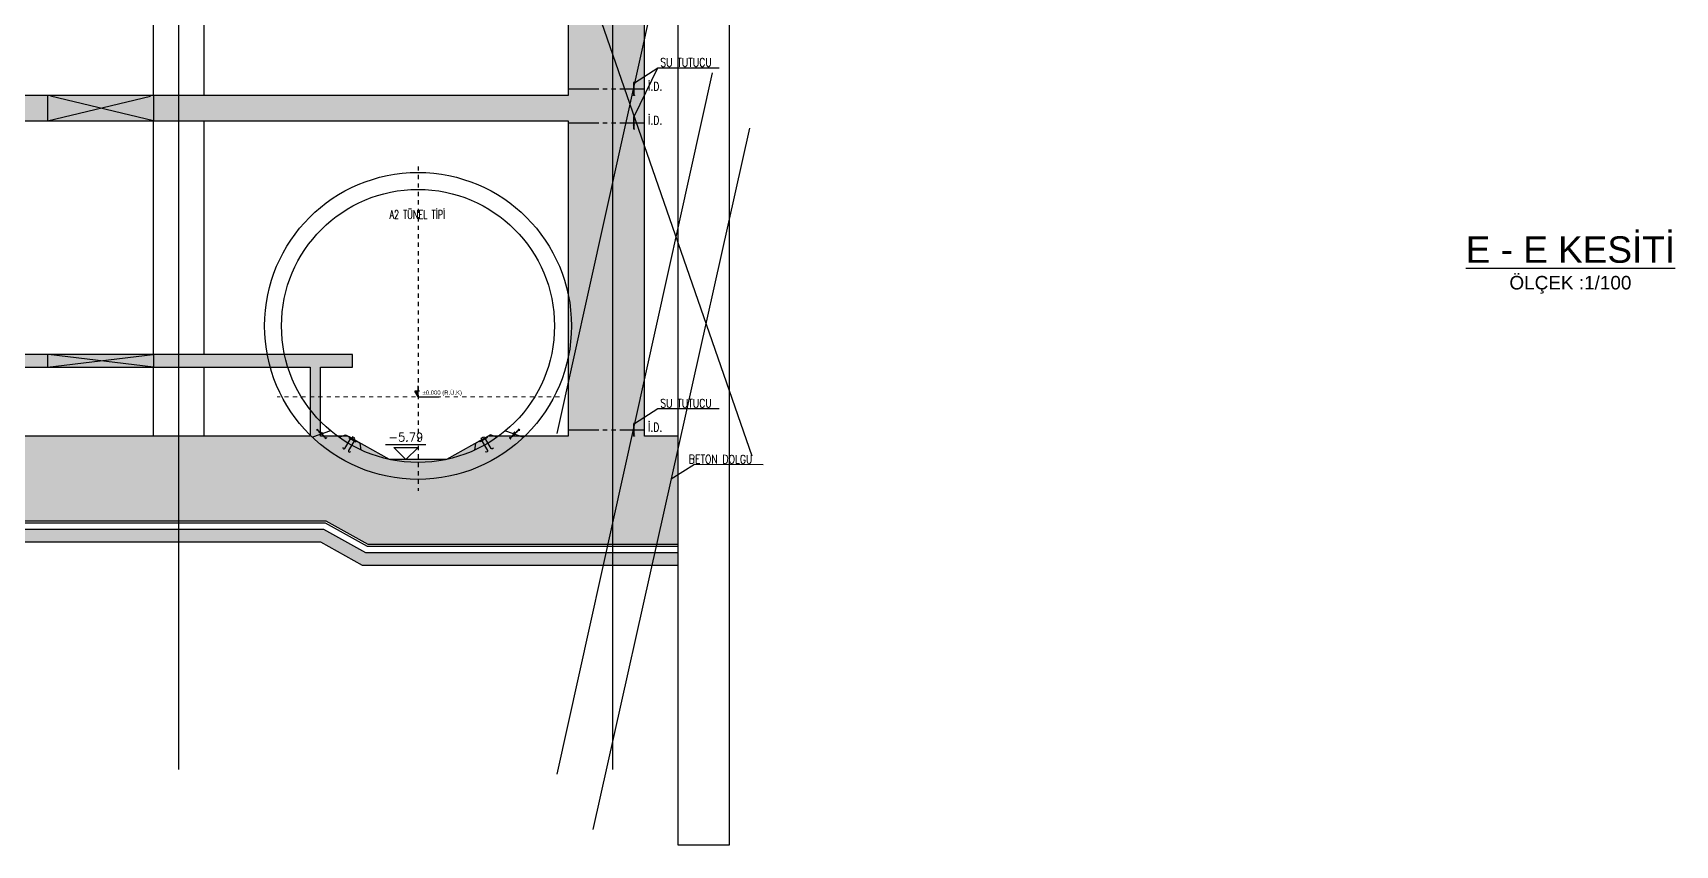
# Model space of a CAD drawing. Header units: millimetres. Extents: x 400382 to 401422, y 4543975 to 4544126.
# Drawn here: x 401067.56 to 401106.36, y 4544001.05 to 4544020.24 of the extents above; entities that cross this region are included whole.
import ezdxf
from ezdxf.enums import TextEntityAlignment as Align

# ---------------------------------------------------------------- set-up
doc = ezdxf.new("R2010")
doc.units = ezdxf.units.MM
for name, pattern in [('ACAD_ISO05W100', [33, 24, -3, 0, -3, 0, -3]), ('AKS', [3, 2.5, -0.25, 0, -0.25]), ('CONTINU', [0]), ('DASHDOT', [1, 0.5, -0.25, 0, -0.25]), ('DASHDOT2', [0.5, 0.25, -0.125, 0, -0.125]), ('HIDDEN', [0.375, 0.25, -0.125])]:
    doc.linetypes.add(name, pattern=pattern)
for name, color, linetype in [('aks prota', 2, 'AKS'), ('AXIS', 8, 'DASHDOT2'), ('görünüş prota', 4, 'Continuous'), ('inşaat derzi prota', 11, 'Continuous'), ('KALIP', 1, 'Continuous'), ('kesit prota', 1, 'Continuous'), ('kesit tarama prota', 252, 'Continuous'), ('KOT', 7, 'Continuous'), ('kot prota', 4, 'Continuous'), ('LINE V2', 7, 'Continuous'), ('merdiven prota', 2, 'Continuous'), ('not prota', 2, 'Continuous'), ('not yazısı prota', 6, 'Continuous'), ('not çizgisi prota', 4, 'Continuous'), ('OLCU', 5, 'Continuous'), ('PRT-CST-rc_level', 6, 'Continuous'), ('PRT-CST-rc_levermark', 4, 'Continuous'), ('st_s_su tutucu', 2, 'Continuous'), ('st_s_ölçü', 4, 'Continuous'), ('t35 prota', 3, 'Continuous'), ('tplan prota', 7, 'Continuous'), ('WATER STOP_B', 5, 'Continuous')]:
    doc.layers.add(name, color=color, linetype=linetype)
doc.layers.add('PRT-Geo-Axis', color=12, linetype='DASHDOT', lineweight=18)
doc.layers.add('PRT-KD-kazik', color=172, linetype='Continuous', lineweight=25)
doc.styles.add('Arial', font='Arial.ttf')
doc.styles.add('OLCU', font='romanstw.shx')
doc.styles.add('SIMPLXTW', font='simplxtw.shx', dxfattribs={"width": 0.6, "height": 125})
doc.styles.add('TEXT250', font='romanstw.shx', dxfattribs={"width": 0.8, "height": 25})
doc.styles.add('TSIMPLEX', font='romanstw.shx')
doc.styles.add('TUNNELCONSULT', font='Arial.ttf')
doc.dimstyles.new('1-50', dxfattribs={"dimtxt": 10, "dimasz": 4, "dimexe": 4, "dimexo": 8, "dimgap": 4, "dimtad": 1, "dimdec": 1, "dimrnd": 0.05, "dimzin": 9, "dimdsep": 46, "dimtxsty": 'OLCU', "dimblk1": 'OBLIQUE', "dimblk2": 'OBLIQUE', "dimsah": 1, "dimcen": 2, "dimdle": 4, "dimclrd": 4, "dimclre": 4, "dimclrt": 3, "dimadec": 1, "dimazin": 0, "dimtfac": 1, "dimtdec": 1, "dimtix": 1, "dimtmove": 2, "dimatfit": 3, "dimldrblk": 'OBLIQUE', "dimfxl": 1, "dimtvp": 1, "dimtolj": 1, "dimtzin": 1, "dimarcsym": 0})

# ---------------------------------------------------------------- blocks, each defined once
blk = doc.blocks.new('KOTK5')
at = {"layer": 'PRT-CST-rc_levermark'}
blk.add_line((217, 160), (-213, 160), dxfattribs=at)
blk.add_lwpolyline([(130, 130), (-130, 130), (0, 0)], close=True, dxfattribs=at)
at = {"layer": 'PRT-CST-rc_level', "style": 'OLCU'}
blk.add_attdef('000.00', text='', height=90, dxfattribs=at).set_placement((0, 193), align=Align.CENTER)
blk = doc.blocks.new('_Oblique')
at = {"layer": 'st_s_ölçü', "lineweight": -2}
blk.add_line((-0.5, -0.5), (0.5, 0.5), dxfattribs=at)
blk = doc.blocks.new('D')
at = {"layer": 'st_s_su tutucu', "linetype": 'CONTINU', "ltscale": 0.2}
for p, q in [((-39987.8, 52508.2), (-39992.6, 52508.2)), ((-39992.6, 52508.2), (-39992.6, 52507.4)), ((-39992.6, 52507.4), (-39990.6, 52506.1)), ((-39990.6, 52478.7), (-39991.9, 52478.7)), ((-39991.9, 52478.7), (-39991.9, 52477.7)), ((-39991.9, 52477.7), (-39990.6, 52477.7)), ((-39990.6, 52498.5), (-39991.5, 52498.5)), ((-39991.5, 52498.5), (-39991.5, 52497.9)), ((-39991.5, 52497.9), (-39990.6, 52497.9)), ((-39990.6, 52488.5), (-39991.5, 52488.5)), ((-39991.5, 52488.5), (-39991.5, 52487.9)), ((-39991.5, 52487.9), (-39990.6, 52487.9)), ((-39991.5, 52467.9), (-39991.5, 52468.5)), ((-39991.5, 52468.5), (-39990.6, 52468.5)), ((-39990.6, 52467.9), (-39991.5, 52467.9)), ((-39990.6, 52506.1), (-39990.6, 52498.5)), ((-39990.6, 52497.9), (-39990.6, 52488.5)), ((-39990.6, 52487.9), (-39990.6, 52478.7)), ((-39990.6, 52468.5), (-39990.6, 52477.7)), ((-39990.6, 52458.5), (-39990.6, 52467.9)), ((-39989.8, 52506.1), (-39987.8, 52507.4)), ((-39989.8, 52498.5), (-39989.8, 52506.1)), ((-39988.9, 52498.5), (-39989.8, 52498.5)), ((-39989.8, 52488.5), (-39989.8, 52497.9)), ((-39989.8, 52497.9), (-39988.9, 52497.9)), ((-39988.9, 52488.5), (-39989.8, 52488.5)), ((-39989.8, 52478.7), (-39989.8, 52487.9)), ((-39989.8, 52487.9), (-39988.9, 52487.9)), ((-39988.5, 52478.7), (-39989.8, 52478.7)), ((-39989.8, 52477.7), (-39988.5, 52477.7)), ((-39989.8, 52477.7), (-39989.8, 52468.5)), ((-39989.8, 52468.5), (-39988.9, 52468.5)), ((-39988.9, 52467.9), (-39989.8, 52467.9)), ((-39989.8, 52467.9), (-39989.8, 52458.5)), ((-39988.9, 52497.9), (-39988.9, 52498.5)), ((-39988.9, 52487.9), (-39988.9, 52488.5)), ((-39988.9, 52468.5), (-39988.9, 52467.9)), ((-39988.5, 52477.7), (-39988.5, 52478.7)), ((-39987.8, 52507.4), (-39987.8, 52508.2)), ((-39992.6, 52449), (-39990.6, 52450.3)), ((-39992.6, 52448.2), (-39992.6, 52449)), ((-39987.8, 52448.2), (-39992.6, 52448.2)), ((-39991.5, 52457.9), (-39991.5, 52458.5)), ((-39991.5, 52458.5), (-39990.6, 52458.5)), ((-39990.6, 52457.9), (-39991.5, 52457.9)), ((-39990.6, 52450.3), (-39990.6, 52457.9)), ((-39989.8, 52458.5), (-39988.9, 52458.5)), ((-39988.9, 52457.9), (-39989.8, 52457.9)), ((-39989.8, 52457.9), (-39989.8, 52450.3)), ((-39989.8, 52450.3), (-39987.8, 52449)), ((-39988.9, 52458.5), (-39988.9, 52457.9)), ((-39987.8, 52449), (-39987.8, 52448.2))]:
    blk.add_line(p, q, dxfattribs=at)
blk = doc.blocks.new('KESITKOT')
at = {"layer": 'KOT', "linetype": 'Continuous'}
h = blk.add_hatch(dxfattribs=at)
h.set_pattern_fill('ANSI31', color=5, scale=200, angle=45, style=0)
h.set_pattern_definition([(90, (63253.653, -35392.017), (25, 5e-15), [])])
h.paths.add_polyline_path([(-150, 260), (0, 260), (0, 0)])
at = {"layer": 'KOT', "color": 4, "linetype": 'Continuous'}
for p, q in [((75, 260), (-150, 260)), ((0, 0), (-150, 260)), ((0, 0), (0, 520)), ((0, 0), (1000, 0))]:
    blk.add_line(p, q, dxfattribs=at)
at = {"layer": 'KOT', "color": 7, "linetype": 'Continuous', "style": 'SIMPLXTW', "width": 0.7}
blk.add_attdef('%%P0.000', (216, 100), '', height=200, dxfattribs=at)
blk = doc.blocks.new('A$C05c5180b')
at = {"layer": 'AXIS', "color": 8, "linetype": 'DASHDOT', "ltscale": 3}
blk.add_line((909, 7722), (909, 60), dxfattribs=at)
at = {"layer": 'KALIP'}
for p, q in [((-1158, 1480), (-1585, 1325)), ((-955, 1324), (-806, 1383)), ((-806, 1383), (-459, 1183)), ((-435, 1024), (-459, 1183)), ((2254, 1024), (2278, 1183)), ((2624, 1383), (2278, 1183)), ((2774, 1324), (2624, 1383)), ((2977, 1480), (3404, 1325))]:
    blk.add_line(p, q, dxfattribs=at)
at = {"layer": 'KALIP', "elevation": 0}
for points in [[(-638, 1333), (-658, 1298), (-606, 1268), (-586, 1303)], [(2457, 1333), (2477, 1298), (2425, 1268), (2405, 1303)]]:
    blk.add_lwpolyline(points, close=True, dxfattribs=at)
at = {"layer": 'KALIP'}
for radius in [3625, 3225]:
    blk.add_circle((909, 3955), radius, dxfattribs=at)
at = {"layer": 'LINE V2', "color": 4, "elevation": 0}
for points in [[(-861, 1086, 1), (-818, 1061), (-696, 1274, -0.414214), (-668, 1281), (-616, 1251, -0.414214), (-609, 1224), (-731, 1011, 1), (-688, 986, -1)], [(2680, 1086, -1), (2637, 1061), (2514, 1274, 0.414214), (2487, 1281), (2435, 1251, 0.414214), (2428, 1224), (2550, 1011, -1), (2507, 986, 1)]]:
    blk.add_lwpolyline(points, format="xyb", dxfattribs=at)
for points in [[(-729, 1316), (-556, 1216), (-546, 1233), (-719, 1333)], [(2548, 1316), (2374, 1216), (2364, 1233), (2538, 1333)]]:
    blk.add_lwpolyline(points, close=True, dxfattribs=at)
at = {"layer": 'PRT-Geo-Axis', "linetype": 'DASHDOT', "ltscale": 3}
blk.add_line((4252, 2280), (-2415, 2280), dxfattribs=at)
at = {"layer": 'WATER STOP_B', "color": 3}
for points in [[(-1339, 1405, 0.57735), (-1339, 1408), (-1368, 1436, 0.57735), (-1371, 1435), (-1378, 1408, -0.57735), (-1381, 1407), (-1419, 1444), (-1424, 1439), (-1427, 1443), (-1422, 1447), (-1450, 1474), (-1454, 1469), (-1458, 1472), (-1453, 1477), (-1470, 1493), (-1488, 1490), (-1492, 1494), (-1467, 1520), (-1463, 1515), (-1466, 1498), (-1449, 1481), (-1444, 1486), (-1441, 1483), (-1445, 1478), (-1418, 1452), (-1414, 1457), (-1410, 1453), (-1415, 1448), (-1383, 1418, 0.57735), (-1380, 1419), (-1374, 1445, -0.57735), (-1370, 1446), (-1329, 1405, -0.57735), (-1330, 1402), (-1355, 1395, 0.57735), (-1356, 1392), (-1324, 1361), (-1320, 1366), (-1316, 1363), (-1321, 1358), (-1294, 1332), (-1289, 1337), (-1285, 1333), (-1290, 1328), (-1273, 1312), (-1255, 1316), (-1251, 1312), (-1276, 1286), (-1280, 1290), (-1277, 1308), (-1294, 1324), (-1299, 1319), (-1302, 1323), (-1298, 1327), (-1325, 1354), (-1330, 1349), (-1333, 1352), (-1328, 1357), (-1366, 1394, -0.57735), (-1366, 1397)], [(3158, 1405, -0.57735), (3157, 1408), (3186, 1436, -0.57735), (3190, 1435), (3196, 1408, 0.57735), (3200, 1407), (3238, 1444), (3242, 1439), (3246, 1443), (3241, 1447), (3268, 1474), (3273, 1469), (3277, 1472), (3272, 1477), (3289, 1493), (3307, 1490), (3311, 1494), (3286, 1520), (3282, 1515), (3285, 1498), (3268, 1481), (3263, 1486), (3260, 1483), (3264, 1478), (3237, 1452), (3232, 1457), (3229, 1453), (3234, 1448), (3202, 1418, -0.57735), (3199, 1419), (3193, 1445, 0.57735), (3189, 1446), (3148, 1405, 0.57735), (3148, 1402), (3174, 1395, -0.57735), (3174, 1392), (3143, 1361), (3138, 1366), (3135, 1363), (3140, 1358), (3112, 1332), (3108, 1337), (3104, 1333), (3109, 1328), (3092, 1312), (3074, 1316), (3070, 1312), (3095, 1286), (3099, 1290), (3096, 1308), (3113, 1324), (3118, 1319), (3121, 1323), (3117, 1327), (3144, 1354), (3148, 1349), (3152, 1352), (3147, 1357), (3185, 1394, 0.57735), (3184, 1397)]]:
    blk.add_lwpolyline(points, format="xyb", close=True, dxfattribs=at)
at = {"layer": 'OLCU'}
ref = blk.add_blockref('KESITKOT', (909, 2280), dxfattribs=dict(at, xscale=0.4999999999987873, yscale=0.4999999999987873, zscale=0.4999999999987873))
ref.add_attrib('%%P0.000', '%%P0.000 (R.Ü.K)', (1017, 2330), dxfattribs={"layer": 'KOT', "color": 1, "linetype": 'Continuous', "height": 100, "style": 'TUNNELCONSULT'})
at = {"layer": 'not prota', "style": 'TEXT250', "width": 0.7}
blk.add_text('A2 TÜNEL TİPİ', height=200, dxfattribs=at).set_placement((891, 6585), align=Align.MIDDLE_CENTER)

msp = doc.modelspace()

# ---------------------------------------------------------------- hatches: boundary and pattern name
at = {"layer": 'kesit tarama prota'}
h = msp.add_hatch(color=256, dxfattribs=at)
h.dxf.hatch_style = 1
h.paths.add_polyline_path([(401082.013, 4544047.313), (401040.715, 4544047.313), (401040.715, 4544050.313), (401040.344, 4544050.313), (401040.344, 4544046.113), (401069.013, 4544046.113), (401073.013, 4544046.113), (401080.513, 4544046.113), (401080.513, 4544040.013), (401061.99, 4544040.013), (401061.99, 4544039.513), (401080.513, 4544039.513), (401080.513, 4544032.053), (401074.613, 4544032.053), (401074.613, 4544033.553), (401061.99, 4544033.553), (401061.99, 4544033.053), (401071.013, 4544033.053), (401071.013, 4544032.353), (401071.613, 4544032.353), (401071.613, 4544033.053), (401074.113, 4544033.053), (401074.113, 4544031.553), (401080.513, 4544031.553), (401080.513, 4544024.223), (401061.99, 4544024.223), (401061.99, 4544023.223), (401071.613, 4544023.223), (401071.613, 4544023.623), (401080.213, 4544023.623), (401080.213, 4544018.763), (401061.763, 4544018.763), (401061.763, 4544018.163), (401080.213, 4544018.163), (401080.213, 4544010.713), (401078.323, 4544010.713), (401077.333, 4544010.163), (401075.993, 4544010.163), (401075.004, 4544010.713), (401074.363, 4544010.713), (401074.363, 4544012.343), (401075.113, 4544012.343), (401075.113, 4544012.643), (401046.213, 4544012.643), (401046.213, 4544012.343), (401046.963, 4544012.343), (401046.963, 4544010.713), (401046.323, 4544010.713), (401045.333, 4544010.163), (401043.993, 4544010.163), (401043.004, 4544010.713), (401041.113, 4544010.713), (401041.113, 4544018.163), (401057.013, 4544018.163), (401057.013, 4544017.563), (401057.813, 4544017.563), (401057.813, 4544018.163), (401059.563, 4544018.163), (401059.563, 4544018.763), (401041.115, 4544018.763), (401041.115, 4544023.223), (401058.815, 4544023.223), (401058.815, 4544024.223), (401057.947, 4544024.223), (401057.947, 4544026.523), (401058.441, 4544026.523), (401058.441, 4544026.923), (401050.53, 4544026.923), (401050.53, 4544026.523), (401057.576, 4544026.523), (401057.576, 4544024.223), (401049.319, 4544024.223), (401049.319, 4544026.923), (401042.125, 4544026.923), (401042.125, 4544026.523), (401042.619, 4544026.523), (401042.619, 4544024.223), (401039.313, 4544024.223), (401039.313, 4544010.965), (401038.513, 4544010.965), (401038.513, 4544008.163), (401058.627, 4544008.163), (401058.902, 4544008.713), (401059.063, 4544008.713), (401059.063, 4544010.713), (401047.213, 4544010.713), (401047.213, 4544012.343), (401074.113, 4544012.343), (401074.113, 4544010.713), (401062.263, 4544010.713), (401062.263, 4544008.713), (401074.485, 4544008.713), (401075.475, 4544008.163), (401077.852, 4544008.163), (401078.841, 4544008.163), (401082.813, 4544008.163), (401082.813, 4544010.713), (401082.013, 4544010.713)])
h.paths.add_polyline_path([(401048.809, 4544026.523), (401048.809, 4544024.223), (401042.99, 4544024.223), (401042.99, 4544026.523)], flags=16)
h = msp.add_hatch(dxfattribs=at)
h.set_pattern_fill('AR-CONC', color=253, scale=0.001)
h.set_pattern_definition([(50, (401259.70382, 4543702.77292), (0.18218467, -0.015939086), [0.01905, -0.20955]), (355, (401259.70382, 4543702.77292), (-0.03524342, 0.191056845), [0.01524, -0.16764058]), (100.451445, (401259.719, 4543702.77159), (0.14694125, 0.17511775), [0.01619001, -0.178090245]), (46.1842, (401259.70382, 4543702.82372), (0.27107904, -0.04204233), [0.028575, -0.314325]), (96.63556, (401259.7264, 4543702.82021), (0.23740413, 0.24742612), [0.02428502, -0.2671356]), (351.18415, (401259.70382, 4543702.82372), (0.23740413, 0.24742612), [0.02285997, -0.25145973]), (21, (401259.72922, 4543702.81102), (0.15161439, -0.1022652), [0.01905, -0.20955]), (326, (401259.72922, 4543702.81102), (0.06180203, 0.18418797), [0.01524, -0.16764]), (71.451445, (401259.74186, 4543702.8025), (0.21341642, 0.08192277), [0.01619001, -0.17808994]), (37.5, (401259.70382, 4543702.77292), (0.003088603, 0.084555039), [0, -0.165608, 0, -0.17018, 0, -0.168275]), (7.5, (401259.70382, 4543702.77292), (0.066819663, 0.100180575), [0, -0.097028, 0, -0.161798, 0, -0.064135]), (327.5, (401259.64718, 4543702.77292), (0.135590595, -0.005728744), [0, -0.0635, 0, -0.19812, 0, -0.26289]), (317.5, (401259.62178, 4543702.77292), (0.14812918, 0.02542649), [0, -0.08255, 0, -0.131572, 0, -0.18669])])
h.paths.add_polyline_path([(401043.423, 4544007.963), (401041.98, 4544007.965), (401038.513, 4544007.965), (401038.513, 4544007.665), (401041.903, 4544007.665), (401043.345, 4544007.663), (401058.936, 4544007.663), (401059.211, 4544008.213), (401074.356, 4544008.213), (401075.345, 4544007.663), (401077.982, 4544007.663), (401078.971, 4544007.663), (401082.813, 4544007.663), (401082.813, 4544007.963), (401078.893, 4544007.963), (401077.904, 4544007.963), (401075.423, 4544007.963), (401074.434, 4544008.513), (401059.025, 4544008.513), (401058.75, 4544007.963)])

# ---------------------------------------------------------------- linework, layer by layer
at = {"layer": 'aks prota', "ltscale": 10}
for p, q in [((401071.013, 4544002.838), (401071.013, 4544053.666)), ((401081.263, 4544002.838), (401081.263, 4544053.666))]:
    msp.add_line(p, q, dxfattribs=at)
at = {"layer": 'görünüş prota'}
for p, q in [((401070.413, 4544018.763), (401070.413, 4544023.223)), ((401071.613, 4544018.763), (401071.613, 4544023.223)), ((401070.413, 4544012.643), (401070.413, 4544018.163)), ((401071.613, 4544012.643), (401071.613, 4544018.163)), ((401070.413, 4544010.713), (401070.413, 4544012.343)), ((401071.613, 4544010.713), (401071.613, 4544012.343)), ((401058.932, 4544008.663), (401074.472, 4544008.663)), ((401074.472, 4544008.663), (401075.462, 4544008.113)), ((401075.462, 4544008.113), (401082.813, 4544008.113))]:
    msp.add_line(p, q, dxfattribs=at)
for points in [[(401038.513, 4544007.665), (401041.903, 4544007.665), (401043.345, 4544007.663), (401058.936, 4544007.663), (401059.211, 4544008.213), (401074.356, 4544008.213), (401075.345, 4544007.663), (401077.982, 4544007.663), (401078.971, 4544007.663), (401082.813, 4544007.663), (401082.813, 4544008.713), (401082.813, 4544008.713)], [(401038.513, 4544007.965), (401041.98, 4544007.965), (401043.423, 4544007.963), (401058.75, 4544007.963), (401059.025, 4544008.513), (401074.434, 4544008.513), (401075.423, 4544007.963), (401077.904, 4544007.963), (401078.893, 4544007.963), (401082.813, 4544007.963)]]:
    msp.add_lwpolyline(points, dxfattribs=at)
at = {"layer": 'inşaat derzi prota', "linetype": 'ACAD_ISO05W100', "ltscale": 0.03}
for points in [[(401080.213, 4544018.913), (401082.013, 4544018.913)], [(401080.213, 4544018.113), (401082.013, 4544018.113)], [(401080.213, 4544010.863), (401082.013, 4544010.863)]]:
    msp.add_lwpolyline(points, dxfattribs=at)
at = {"layer": 'kesit prota'}
for points in [[(401062.263, 4544008.713), (401074.485, 4544008.713), (401075.475, 4544008.163), (401077.852, 4544008.163), (401078.841, 4544008.163), (401082.813, 4544008.163), (401082.813, 4544010.713), (401082.013, 4544010.713), (401082.013, 4544047.313), (401040.715, 4544047.313)], [(401061.99, 4544023.223), (401071.613, 4544023.223), (401071.613, 4544023.623), (401080.213, 4544023.623), (401080.213, 4544018.763), (401061.763, 4544018.763)], [(401061.763, 4544018.163), (401080.213, 4544018.163), (401080.213, 4544010.713), (401078.323, 4544010.713), (401077.333, 4544010.163), (401075.993, 4544010.163), (401075.004, 4544010.713), (401074.363, 4544010.713), (401074.363, 4544012.343), (401075.113, 4544012.343), (401075.113, 4544012.643), (401046.213, 4544012.643)], [(401047.213, 4544012.343), (401074.113, 4544012.343), (401074.113, 4544010.713), (401062.263, 4544010.713)]]:
    msp.add_lwpolyline(points, dxfattribs=at)
at = {"layer": 'merdiven prota', "linetype": 'HIDDEN', "ltscale": 10}
for points in [[(401067.913, 4544018.763), (401067.913, 4544018.163), (401070.413, 4544018.763), (401070.413, 4544018.163), (401067.913, 4544018.763)], [(401067.913, 4544012.643), (401067.913, 4544012.343), (401070.413, 4544012.643), (401070.413, 4544012.343), (401067.913, 4544012.643)]]:
    msp.add_lwpolyline(points, dxfattribs=at)
at = {"layer": 'PRT-KD-kazik', "color": 3}
msp.add_lwpolyline([(401082.813, 4544045.353), (401084.013, 4544045.353), (401084.013, 4544001.053), (401082.813, 4544001.053)], close=True, dxfattribs=at)

# ---------------------------------------------------------------- block references
at = {"layer": 'kesit prota', "xscale": 0.001, "yscale": 0.001, "zscale": 0.001}
msp.add_blockref('A$C05c5180b', (401075.754, 4544009.362), dxfattribs=at)
at = {"layer": 'kot prota', "linetype": 'CONTINU', "ltscale": 0.1}
ref = msp.add_blockref('KOTK5', (401076.377, 4544010.16), dxfattribs=dict(at, xscale=-0.002222222222222222, yscale=0.002222222222222221, zscale=0.002222222222222222, rotation=359.9999999999409))
ref.add_attrib('000.00', '-5.79', dxfattribs={"layer": 'PRT-CST-rc_level', "height": 0.2, "style": 'OLCU'}).set_placement((401076.377, 4544010.589), align=Align.CENTER)
at = {"layer": 'st_s_ölçü', "xscale": -0.004999999999999998, "yscale": 0.004999999999999998, "zscale": 0.004999999999999998, "rotation": 180}
for p in [(401281.714, 4544281.304), (401281.714, 4544280.504), (401281.714, 4544273.254)]:
    msp.add_blockref('D', p, dxfattribs=at)

# ---------------------------------------------------------------- texts
at = {"layer": 'not yazısı prota', "ltscale": 0.05, "style": 'TSIMPLEX', "width": 0.8}
for s, p in [('SU TUTUCU', (401082.388, 4544019.44)), ('İ.D.', (401082.096, 4544018.874)), ('İ.D.', (401082.096, 4544018.074)), ('SU TUTUCU', (401082.388, 4544011.39)), ('İ.D.', (401082.096, 4544010.824))]:
    msp.add_text(s, height=0.2, dxfattribs=at).set_placement(p)
msp.add_text('BETON DOLGU', height=0.2, rotation=359.8595, dxfattribs=at).set_placement((401083.06, 4544010.07))
at = {"layer": 't35 prota', "style": 'Arial'}
msp.add_text('ÖLÇEK :1/100', height=0.32, dxfattribs=at).set_placement((401103.89, 4544014.323), align=Align.MIDDLE)
at = {"layer": 'tplan prota', "style": 'Arial'}
msp.add_text('%%UE - E KESİTİ', height=0.625, dxfattribs=at).set_placement((401103.89, 4544015.198), align=Align.MIDDLE)

# ---------------------------------------------------------------- leaders
at = {"layer": 'not çizgisi prota'}
for points in [[(401081.769, 4544018.263), (401082.327, 4544019.413), (401083.766, 4544019.413)], [(401081.776, 4544019.062), (401082.327, 4544019.413), (401083.778, 4544019.413)], [(401081.776, 4544011.012), (401082.327, 4544011.363), (401083.778, 4544011.363)], [(401082.644, 4544009.704), (401083.196, 4544010.054), (401084.82, 4544010.041)]]:
    msp.add_leader(points, dimstyle='1-50', override={"dimasz": 12, "dimgap": 4, "dimtad": 0}, dxfattribs=at)

doc.saveas('drawing.dxf')
